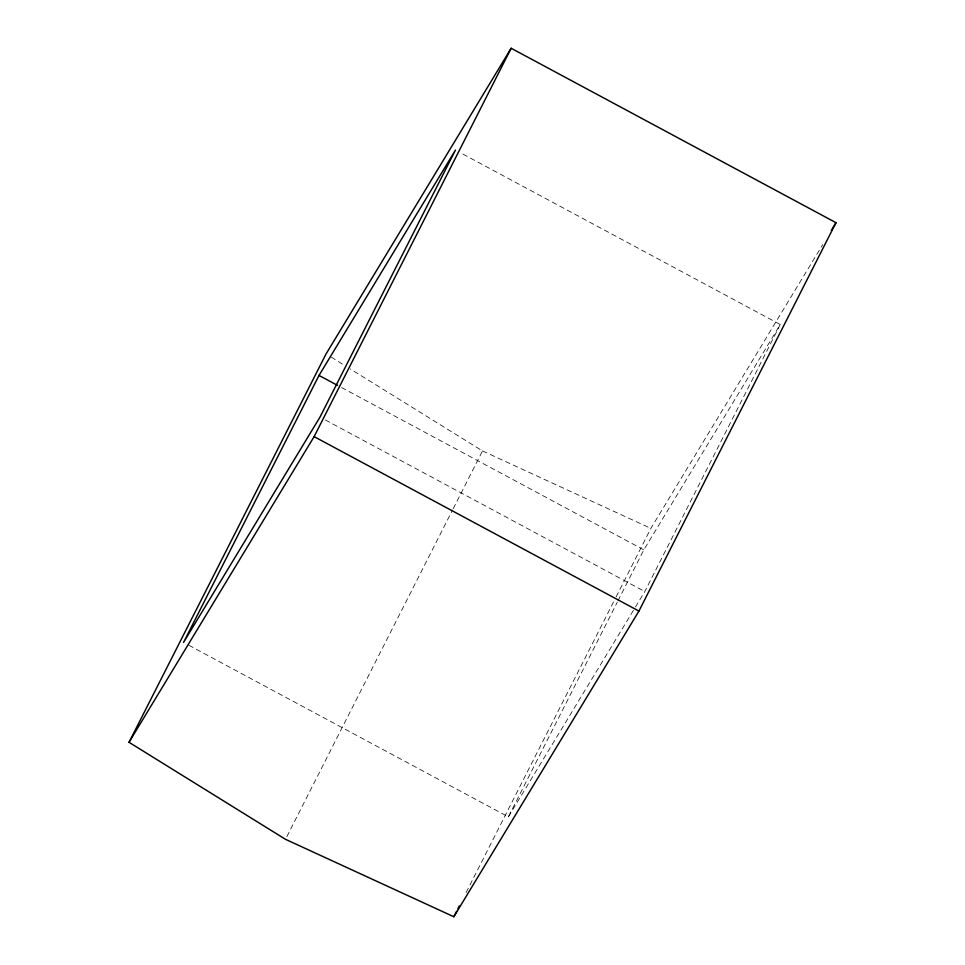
<?xml version="1.0" encoding="UTF-8"?>
<svg xmlns="http://www.w3.org/2000/svg" width="965" height="965" viewBox="0 0 965 965"><rect width="100%" height="100%" fill="white"/><g stroke="black" fill="none" stroke-linecap="round" stroke-linejoin="round"><path stroke-width="0.72" stroke-dasharray="4.83 3.62" d="M286.846 836.631L452.513 510.063M453.2 508.724L482.512 450.932L350.223 368.907M466.107 892.565L615.417 598.252M616.104 596.913L650.868 528.374L822.699 244.628M188.838 645.271L508.362 816.873L617.274 602.196M617.95 600.857L643.824 549.869L780.275 324.53L460.763 152.928M635.452 606.997L644.813 591.545L780.275 324.53M508.362 816.873L634.68 608.288M482.512 450.932L650.868 528.374M341.538 387.52L643.824 549.869M325.302 419.944L644.813 591.545M331.14 357.074L345.132 365.759"/><path stroke-width="1.45" d="M129.02 742.302L326.061 353.926L511.161 48.25L835.98 222.698L638.939 611.074L453.84 916.75L285.483 839.309L129.02 742.302L314.132 436.626L511.161 48.25M319.005 375.421L183.543 642.425L319.994 417.097L455.456 150.082L319.005 375.421L337.557 385.385M453.84 916.75L456.566 911.37M457.929 908.692L459.292 906.002M831.287 230.442L835.98 222.698M314.132 436.626L638.939 611.074"/></g></svg>
